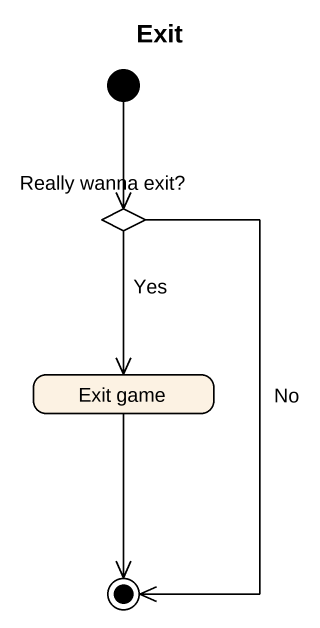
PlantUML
@startuml
title Exit
hide empty description
state "Really wanna exit?" as Really_wanna_exit <<choice>>
state "Exit game" as Exit_game
[*] --> Really_wanna_exit
Really_wanna_exit --> Exit_game : Yes
Really_wanna_exit --> [*] : No
Exit_game --> [*]
@enduml
